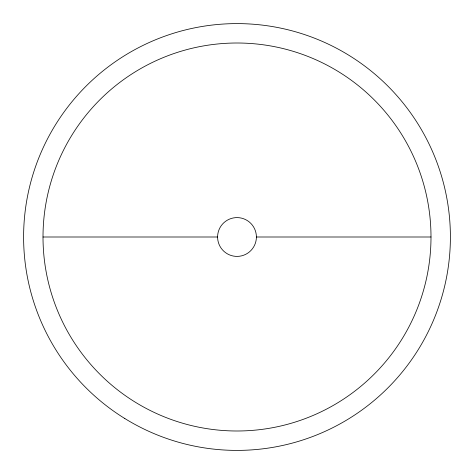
<?xml version="1.0" encoding="UTF-8"?>
<svg xmlns="http://www.w3.org/2000/svg" width="474" height="474" viewBox="0 0 474 474"><rect width="100%" height="100%" fill="white"/><g stroke="black" fill="none" stroke-linecap="round" stroke-linejoin="round"><path stroke-width="0.71" d="M43.004 237L217.602 237M256.398 237A19.398 19.398 0 0 1 227.301 253.803A19.398 19.398 0 0 1 227.301 220.197A19.398 19.398 0 0 1 256.398 237L430.996 237A193.996 193.996 0 0 1 140.002 405.003A193.996 193.996 0 0 1 140.002 68.997A193.996 193.996 0 0 1 430.996 237M124.828 418.536A213.395 213.395 0 0 0 450.3 243.375A213.395 213.395 0 0 0 135.872 49.089A213.395 213.395 0 0 0 124.828 418.536"/></g></svg>
